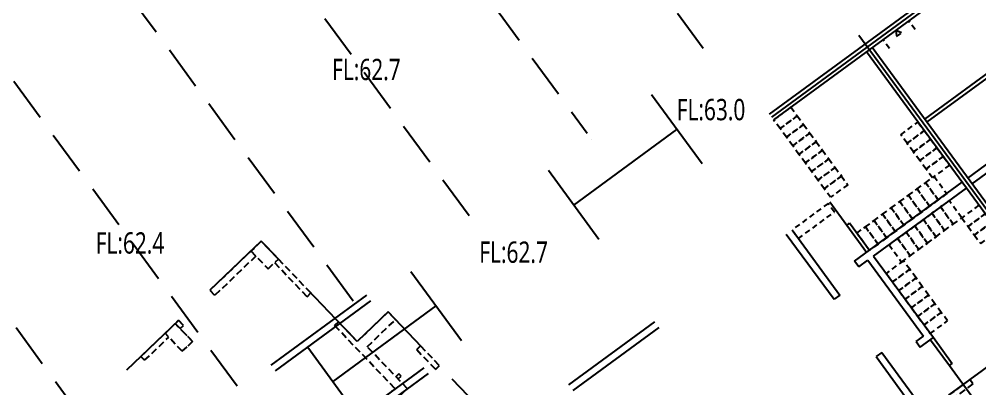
# Model space of a CAD drawing. Header units: millimetres. Extents: x 75184266 to 76346726, y -35077925 to -33679385.
# Drawn here: x 75310937 to 75337979, y -34879772 to -34869379 of the extents above; entities that cross this region are included whole.
import ezdxf

# ---------------------------------------------------------------- set-up
doc = ezdxf.new("R2010")
doc.units = ezdxf.units.MM
doc.header["$LTSCALE"] = 50
doc.header["$MEASUREMENT"] = 0
for name, pattern in [('HIDDEN2', [0.1875, 0.125, -0.0625]), ('XR-지하3층$0$-HID', [2.5, 1.5, -1]), ('XR-지하3층$0$H', [1.3, 0.8, -0.5]), ('XR-지하3층$0$HIDDEN', [0.375, 0.25, -0.125])]:
    doc.linetypes.add(name, pattern=pattern)
doc.layers.add('건축', color=8, linetype='CONTINUOUS', plot=False)
doc.styles.add('HY각헤드라인M', font='')
doc.styles.get('HY각헤드라인M').set_extended_font_data('Malgun Gothic')

msp = doc.modelspace()

# ---------------------------------------------------------------- linework, layer by layer
at = {"layer": '건축', "linetype": 'XR-지하3층$0$HIDDEN', "ltscale": 100}
for p, q in [((75323928, -34861645), (75330195, -34870194)), ((75319834, -34862911), (75326929, -34872588)), ((75316213, -34864821), (75323663, -34874983)), ((75312946, -34867216), (75320396, -34877378)), ((75309680, -34869611), (75317130, -34879772)), ((75306414, -34872005), (75313864, -34882167))]:
    msp.add_line(p, q, dxfattribs=at)
at = {"layer": '건축', "ltscale": 100}
for p, q in [((75332120, -34872130, 0), (75339060, -34867043, 0)), ((75332061, -34872050, 0), (75338201, -34867549, 0)), ((75332179, -34872211, 0), (75338158, -34867828, 0)), ((75340717, -34878206, 0), (75334577, -34869836, 0)), ((75338813, -34875780, 0), (75334790, -34870297, 0)), ((75338974, -34875662, 0), (75334952, -34870178, 0)), ((75337643, -34873847, 0), (75340848, -34871498, 0)), ((75337761, -34874008, 0), (75340966, -34871659, 0)), ((75334454, -34876185, 0), (75337482, -34873965, 0)), ((75334988, -34876041, 0), (75337600, -34874126, 0)), ((75332532, -34875424, 0), (75333875, -34877256, 0)), ((75332693, -34875306, 0), (75334036, -34877138, 0)), ((75334572, -34876346, 0), (75334454, -34876185, 0)), ((75334572, -34876346, 0), (75334827, -34876159, 0)), ((75334827, -34876159, 0), (75336391, -34878291, 0)), ((75334988, -34876041, 0), (75336671, -34878334, 0)), ((75318033, -34879110), (75320719, -34877141)), ((75318152, -34879271), (75320837, -34877302)), ((75334036, -34877138, 0), (75333875, -34877256, 0)), ((75336183, -34878444, 0), (75336391, -34878291, 0)), ((75336301, -34878605, 0), (75336671, -34878334, 0)), ((75336183, -34878444, 0), (75336301, -34878605, 0)), ((75335219, -34878751, 0), (75335058, -34878869)), ((75335058, -34878869), (75338539, -34883618, 0)), ((75335219, -34878751), (75338582, -34883338, 0)), ((75313483, -34885670), (75322337, -34879179)), ((75313683, -34885771), (75322455, -34879340))]:
    msp.add_line(p, q, dxfattribs=at)
at = {"layer": '건축', "linetype": 'XR-지하3층$0$-HID', "ltscale": 2}
for p, q in [((75336159, -34869668, 0), (75335981, -34869426, 0)), ((75335433, -34870201, 0), (75335256, -34869959, 0))]:
    msp.add_line(p, q, dxfattribs=at)
at = {"layer": '건축'}
for p, q in [((75336431, -34872194, 0), (75339636, -34869844, 0)), ((75336490, -34872275, 0), (75339695, -34869925, 0)), ((75330160, -34873444), (75328741, -34871508)), ((75326547, -34874604), (75329450, -34872476)), ((75327256, -34875572), (75325837, -34873637)), ((75334232, -34875176, 0), (75333756, -34874527, 0)), ((75334232, -34875176, 0), (75334313, -34875117, 0)), ((75334791, -34875938, 0), (75334232, -34875176, 0)), ((75334872, -34875879, 0), (75334313, -34875117, 0)), ((75321966, -34876475), (75323385, -34878410)), ((75336590, -34878393, 0), (75337122, -34879119, 0)), ((75336671, -34878334, 0), (75337203, -34879060, 0)), ((75319063, -34878603), (75320482, -34880539)), ((75337122, -34879119, 0), (75337203, -34879060, 0)), ((75337122, -34879119, 0), (75337832, -34880087, 0))]:
    msp.add_line(p, q, dxfattribs=at)
at = {"layer": '건축', "ltscale": 0.5}
for p, q in [((75327047, -34872750), (75327047, -34872750)), ((75326412, -34879663, 0), (75328831, -34877889, 0)), ((75326530, -34879824, 0), (75328950, -34878051, 0))]:
    msp.add_line(p, q, dxfattribs=at)
at = {"layer": '건축', "linetype": 'HIDDEN2', "ltscale": 30}
for p, q in [((75317750, -34875619, 0), (75316305, -34877003, 0)), ((75319147, -34877078, 0), (75317750, -34875619, 0)), ((75317599, -34876040, 0), (75316444, -34877147, 0)), ((75319039, -34877182, 0), (75318126, -34876228, 0)), ((75316305, -34877003, 0), (75316444, -34877147, 0)), ((75319039, -34877182, 0), (75319147, -34877078, 0)), ((75321321, -34877613, 0), (75321528, -34877829, 0)), ((75319922, -34877887, 0), (75319813, -34877991, 0)), ((75315815, -34878442, 0), (75315330, -34877936, 0)), ((75315526, -34878719, 0), (75315042, -34878213, 0)), ((75322126, -34878670, 0), (75322234, -34878566, 0)), ((75322126, -34878670, 0), (75322234, -34878566, 0)), ((75322126, -34878670, 0), (75322234, -34878566, 0)), ((75322126, -34878670, 0), (75322278, -34878829, 0)), ((75322234, -34878566, 0), (75322767, -34879122, 0)), ((75314467, -34878972, 0), (75314363, -34878863, 0)), ((75314467, -34878972, 0), (75314363, -34878863, 0)), ((75321627, -34879349, 0), (75321540, -34879432, 0)), ((75321602, -34879497, 0), (75321689, -34879414, 0)), ((75321689, -34879414, 0), (75321627, -34879349, 0)), ((75337698, -34879512, 0), (75336287, -34880547, 0)), ((75337786, -34879633, 0), (75337698, -34879512, 0))]:
    msp.add_line(p, q, dxfattribs=at)
at = {"layer": '건축', "linetype": 'XR-지하3층$0$-HID', "ltscale": 2, "elevation": 0}
msp.add_lwpolyline([(75335777, -34869762), (75335619, -34869693), (75335638, -34869865), (75335777, -34869762)], dxfattribs=at)
for points in [[(75332179, -34872211), (75332663, -34871856), (75332841, -34872098), (75332357, -34872453)], [(75332357, -34872453), (75332841, -34872098), (75333018, -34872340), (75332534, -34872695)], [(75332534, -34872695), (75333018, -34872340), (75333195, -34872582), (75332712, -34872937)], [(75335756, -34872626), (75336239, -34872271), (75336417, -34872513), (75335933, -34872868)], [(75332712, -34872937), (75333195, -34872582), (75333373, -34872824), (75332889, -34873179)], [(75335933, -34872868), (75336417, -34872513), (75336594, -34872755), (75336110, -34873110)], [(75336110, -34873110), (75336594, -34872755), (75336772, -34872997), (75336288, -34873352)], [(75332889, -34873179), (75333373, -34872824), (75333550, -34873066), (75333067, -34873420)], [(75336288, -34873352), (75336772, -34872997), (75336949, -34873239), (75336465, -34873594)], [(75333067, -34873420), (75333550, -34873066), (75333728, -34873308), (75333244, -34873662)], [(75336465, -34873594), (75336949, -34873239), (75337127, -34873481), (75336643, -34873836)], [(75333244, -34873662), (75333728, -34873308), (75333905, -34873549), (75333421, -34873904)], [(75333421, -34873904), (75333905, -34873549), (75334083, -34873791), (75333599, -34874146)], [(75333599, -34874146), (75334083, -34873791), (75334260, -34874033), (75333776, -34874388)], [(75336807, -34874460), (75336452, -34873976), (75336694, -34873798), (75337049, -34874282)], [(75336565, -34874637), (75336211, -34874153), (75336452, -34873976), (75336807, -34874460)], [(75336082, -34874992), (75335727, -34874508), (75335969, -34874331), (75336324, -34874815)], [(75336324, -34874815), (75335969, -34874331), (75336211, -34874153), (75336565, -34874637)], [(75333709, -34874561), (75332693, -34875306), (75332871, -34875548), (75333886, -34874803)], [(75335840, -34875169), (75335485, -34874686), (75335727, -34874508), (75336082, -34874992)], [(75336875, -34874659), (75337230, -34875143), (75337471, -34874965), (75337116, -34874481)], [(75337649, -34875207), (75338133, -34874852), (75337955, -34874610), (75337472, -34874965)], [(75335356, -34875524), (75335001, -34875040), (75335243, -34874863), (75335598, -34875347)], [(75335598, -34875347), (75335243, -34874863), (75335485, -34874686), (75335840, -34875169)], [(75336391, -34875014), (75336746, -34875498), (75336988, -34875320), (75336633, -34874836)], [(75336633, -34874836), (75336988, -34875320), (75337230, -34875143), (75336875, -34874659)], [(75337826, -34875449), (75338310, -34875094), (75338133, -34874852), (75337649, -34875207)], [(75335114, -34875702), (75334759, -34875218), (75335001, -34875040), (75335356, -34875524)], [(75335907, -34875369), (75336262, -34875853), (75336504, -34875675), (75336149, -34875191)], [(75336149, -34875191), (75336504, -34875675), (75336746, -34875498), (75336391, -34875014)], [(75338004, -34875691), (75338488, -34875336), (75338310, -34875094), (75337826, -34875449)], [(75334872, -34875879), (75334517, -34875395), (75334759, -34875218), (75335114, -34875702)], [(75335665, -34875546), (75336020, -34876030), (75336262, -34875853), (75335907, -34875369)], [(75335423, -34875724), (75335778, -34876207), (75336020, -34876030), (75335665, -34875546)], [(75335521, -34876768), (75336005, -34876413), (75335828, -34876171), (75335344, -34876526)], [(75335699, -34877010), (75336183, -34876655), (75336005, -34876413), (75335521, -34876768)], [(75335876, -34877252), (75336360, -34876897), (75336183, -34876655), (75335699, -34877010)], [(75336054, -34877494), (75336538, -34877139), (75336360, -34876897), (75335876, -34877252)], [(75336231, -34877736), (75336715, -34877381), (75336538, -34877139), (75336054, -34877494)], [(75336409, -34877978), (75336893, -34877623), (75336715, -34877381), (75336231, -34877736)], [(75336586, -34878219), (75337070, -34877864), (75336893, -34877623), (75336409, -34877978)]]:
    msp.add_lwpolyline(points, close=True, dxfattribs=at)
at = {"layer": '건축', "linetype": 'XR-지하3층$0$H', "ltscale": 50, "elevation": 0}
msp.add_lwpolyline([(75343963, -34874916), (75336287, -34880547), (75337026, -34881555), (75335498, -34882676), (75335040, -34882051), (75333330, -34883306), (75331821, -34881250), (75327387, -34884503), (75327894, -34885195), (75327291, -34885638), (75327229, -34885697), (75325801, -34884206), (75326758, -34883289), (75321321, -34877613), (75320454, -34878443), (75317750, -34875619), (75312030, -34881097), (75313016, -34882127), (75312088, -34883015), (75319375, -34890624), (75319772, -34890243), (75323995, -34894652), (75326837, -34899828)], dxfattribs=at)
at = {"layer": '건축', "linetype": 'HIDDEN2', "ltscale": 30, "elevation": 0}
msp.add_lwpolyline([(75318234, -34876125), (75317750, -34875619), (75317461, -34875896), (75317945, -34876401)], close=True, dxfattribs=at)
for points in [[(75319039, -34877182), (75319147, -34877078)], [(75321321, -34877613), (75320454, -34878443)], [(75314363, -34878863), (75315424, -34877846)], [(75315528, -34877955), (75315424, -34877846)], [(75315528, -34877955), (75315424, -34877846)], [(75315563, -34877991), (75315424, -34877846)], [(75319813, -34877991), (75319922, -34877887)], [(75320454, -34878443), (75319922, -34877887)], [(75320734, -34878590), (75321528, -34877829)], [(75315042, -34878213), (75315330, -34877936), (75315815, -34878442), (75315526, -34878719)], [(75315469, -34878081), (75315563, -34877991)], [(75321508, -34879760), (75319813, -34877991)], [(75314467, -34878972), (75315145, -34878321)], [(75315526, -34878719), (75315815, -34878442)], [(75321862, -34879767), (75320734, -34878590)], [(75322126, -34878670), (75322658, -34879226)], [(75314467, -34878972), (75314363, -34878863)], [(75314467, -34878972), (75314363, -34878863)], [(75322658, -34879226), (75322767, -34879122)], [(75320901, -34880341), (75321508, -34879760)], [(75321255, -34880348), (75321862, -34879767)], [(75337786, -34879633), (75336537, -34880550)]]:
    msp.add_lwpolyline(points, dxfattribs=at)
at = {"layer": '건축'}
msp.add_lwpolyline([(75319772, -34879571), (75322676, -34877442)], dxfattribs=at)

# ---------------------------------------------------------------- texts
at = {"layer": '건축', "style": 'HY각헤드라인M', "width": 0.75}
for s, p in [('FL:62.7', (75319744, -34871092)), ('FL:63.0', (75329446, -34872220)), ('FL:62.4', (75313089, -34875971)), ('FL:62.7', (75323888, -34876230))]:
    msp.add_text(s, height=600, rotation=0, dxfattribs=at).set_placement(p)

doc.saveas('drawing.dxf')
